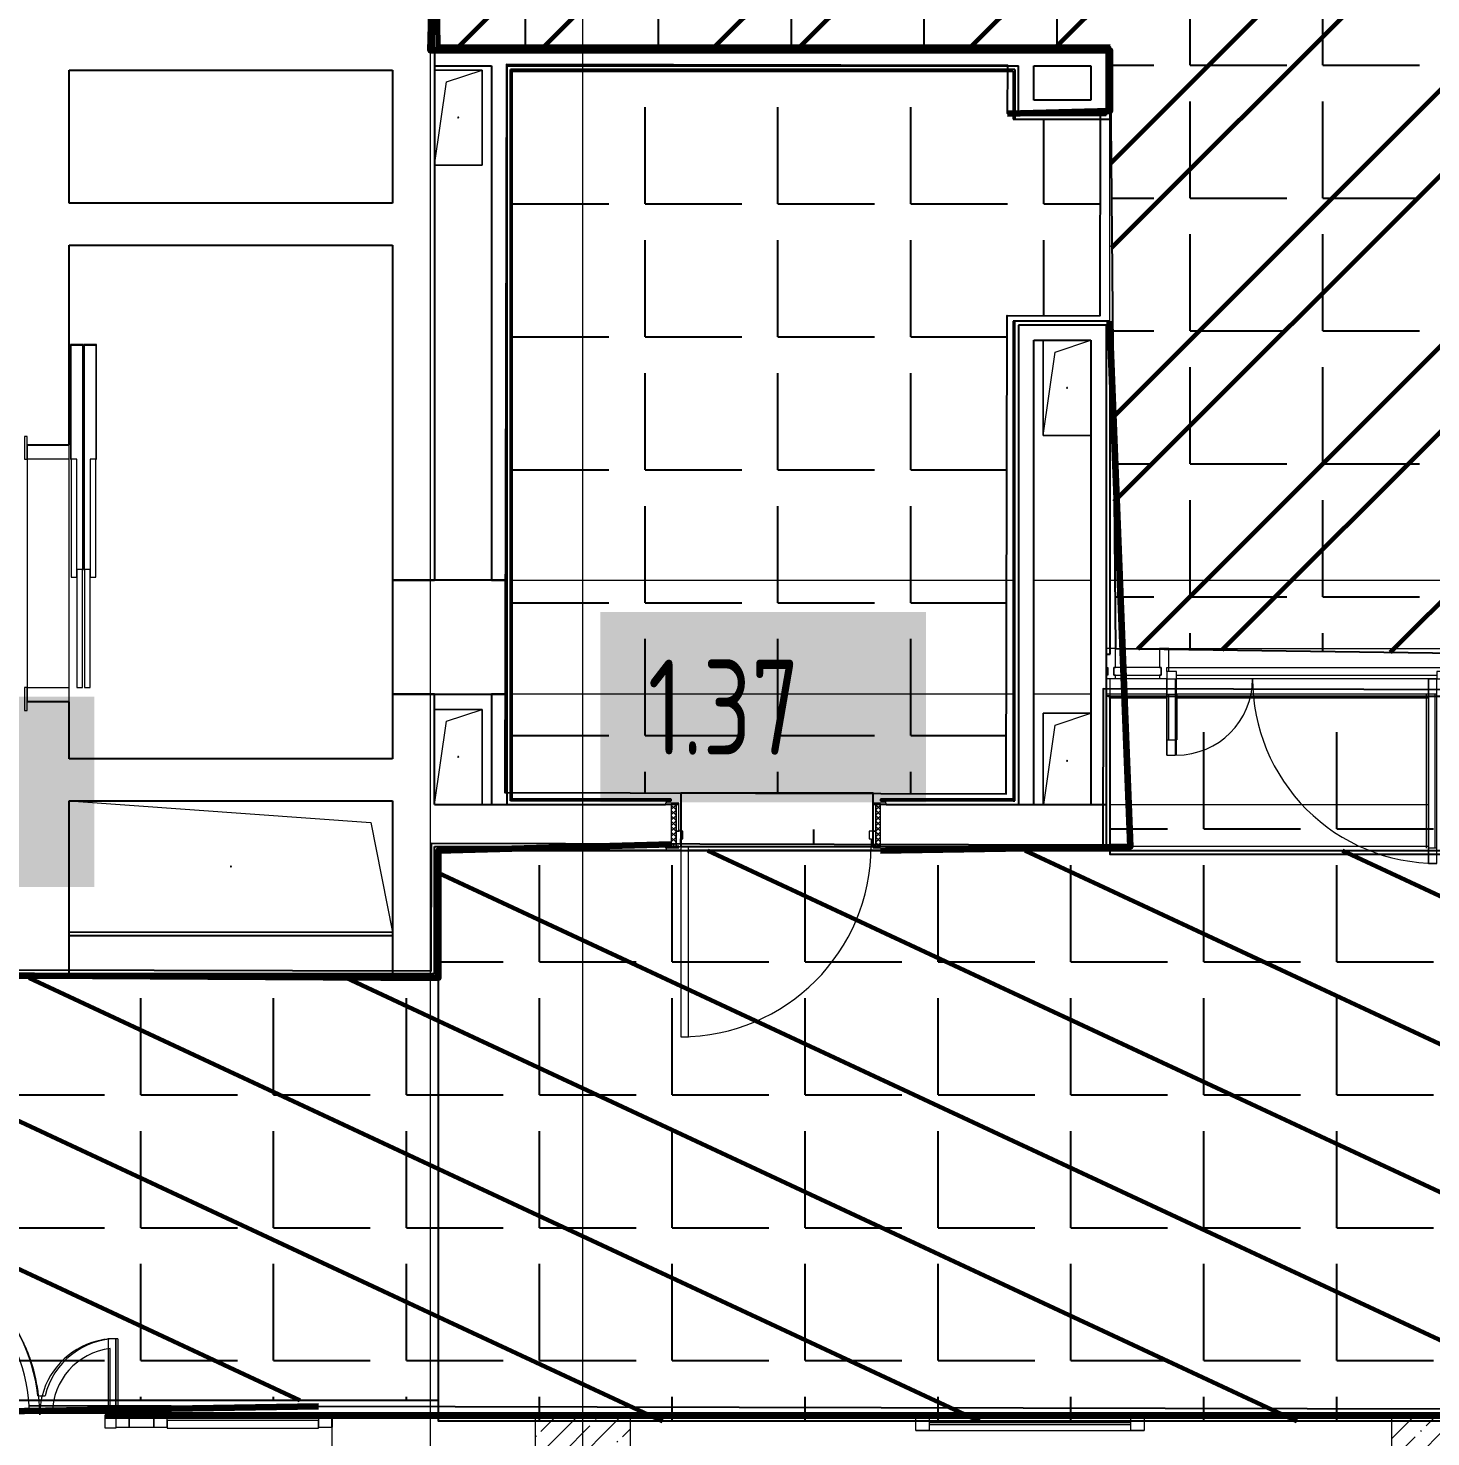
# Model space of a CAD drawing. Header units: millimetres. Extents: x -164500 to 426394, y -23753 to 102118.
# Drawn here: x 40309 to 47682, y 7661 to 15064 of the extents above; entities that cross this region are included whole.
import ezdxf

# ---------------------------------------------------------------- set-up
doc = ezdxf.new("R2010")
doc.units = ezdxf.units.MM
for name, color, linetype, lineweight in [('0) шлифовка', 5, 'Continuous', 60), ('196 1-3 этаж гидро изол', 6, 'Continuous', 60), ('284 стык. профилей', 1, 'Continuous', 120), ('384 ПК-3', 30, 'Continuous', 120), ('A-DETL-GENF', 7, 'Continuous', 9), ('A-DOOR-2', 7, 'Continuous', 5), ('A-DOOR-FRAM-2', 7, 'Continuous', 5), ('A-FLOR', 7, 'Continuous', 9), ('A-GENM', 7, 'Continuous', 9), ('A-GLAZ', 7, 'Continuous', 9), ('A-GLAZ-1', 7, 'Continuous', 5), ('A-GLAZ-CURT-2', 7, 'Continuous', 20), ('A-GLAZ-CWMG', 7, 'Continuous', 9), ('A-GLAZ-CWMG-1', 7, 'Continuous', 20), ('S-COLS-1', 7, 'Continuous', 5), ('Оси', 7, 'Continuous', 9)]:
    doc.layers.add(name, color=color, linetype=linetype, lineweight=lineweight)
doc.layers.add('1.1) плитка  КР1', color=40, linetype='Continuous')
for name, color, linetype, lineweight, true_color in [('A-DOOR-1', 7, 'Continuous', 5, 0xc0c0c0), ('A-DOOR-4', 7, 'Continuous', 5, 0xd7dbdf), ('A-DOOR-FRAM-1', 7, 'Continuous', 5, 0xc0c0c0)]:
    doc.layers.add(name, color=color, linetype=linetype, lineweight=lineweight, true_color=true_color)
doc.styles.add('СПДС', font='ГОСТ тип А.ttf', dxfattribs={"width": 0.9})
pattern_1 = [(0, (38804.7, 11553.94), (0, 698.5), [508, -190.5]), (90, (38804.7, 11553.94), (-698.5, 4e-14), [508, -190.5])]
pattern_2 = [(155, (38804.7, 11553.94), (-297.882, -638.811), [])]

# ---------------------------------------------------------------- blocks, each defined once
blk = doc.blocks.new('BSC_Колонна _Прямоугольная - 500х500-V1-Объем проектирования 1 этажа')
at = {"layer": 'S-COLS-1'}
h = blk.add_hatch(dxfattribs=at)
h.set_pattern_fill('FP_5', color=256, style=0, pattern_type=2)
h.set_pattern_definition([(45, (-43160, -7650), (-114.04925, 114.04925), []), (45, (-43045.95, -7650), (-114.04925, 114.04925), [201.613, -40.323, 6.706, -33.617])])
h.paths.add_polyline_path([(-158.5, -250), (250, -250), (250, 250), (-250, 250), (-250, -250)])
for p, q in [((250, 250), (-250, 250)), ((-250, 250), (-250, -250)), ((250, -250), (250, 250)), ((-250, -250), (250, -250))]:
    blk.add_line(p, q, dxfattribs=at)
blk = doc.blocks.new('BSC_Колонна _Прямоугольная - 500х500-V2-Объем проектирования 1 этажа')
at = {"layer": 'S-COLS-1'}
h = blk.add_hatch(dxfattribs=at)
h.set_pattern_fill('FP_6', color=256, style=0, pattern_type=2)
h.set_pattern_definition([(45, (-47660, -7650), (-114.04925, 114.04925), []), (45, (-47545.95, -7650), (-114.04925, 114.04925), [201.613, -40.323, 6.706, -33.617])])
h.paths.add_polyline_path([(-250, -250), (250, -250), (250, 250), (-250, 250), (-250, -237.4)])
for p, q in [((250, 250), (-250, 250)), ((-250, 250), (-250, -250)), ((250, -250), (250, 250)), ((-250, -250), (250, -250))]:
    blk.add_line(p, q, dxfattribs=at)
blk = doc.blocks.new('110_Дверь_СКБ_1Ст_Внутренняя1 - Д-11 1100x2100h_кладовые _все__ коридор _между помещениями блока столовой__ моечные _все_-32089417-Объем проектирования 1 этажа')
at = {"layer": 'A-DOOR-2'}
h = blk.add_hatch(dxfattribs=at)
h.set_pattern_fill('FP_85', color=256, style=0, pattern_type=2)
h.set_pattern_definition([(135, (1751.41, 174.685), (-14.14214, -14.14214), []), (225, (1751.41, 174.685), (14.14214, -14.14214), [])])
h.paths.add_polyline_path([(537.5, 110), (537.5, -110), (562.5, -110), (562.5, 110)])
at = {"layer": 'A-DOOR-FRAM-2'}
h = blk.add_hatch(dxfattribs=at)
h.set_pattern_fill('FP_86', color=256, style=0, pattern_type=2)
h.set_pattern_definition([(45, (-371.384, 174.685), (-14.1421, 14.1421), []), (135, (-371.384, 174.685), (-14.1421, -14.1421), [])])
h.paths.add_polyline_path([(-537.5, 110), (-537.5, -110), (-512.5, -110), (-512.5, 110)])
at = {"layer": 'A-DOOR-1'}
for p, q in [((512.5, 1110), (472.5, 1110)), ((472.5, 1110), (472.5, 110)), ((512.5, 110), (512.5, 1110)), ((472.5, 110), (512.5, 110))]:
    blk.add_line(p, q, dxfattribs=at)
blk.add_arc((512.5, 110), 1000, 90, 180, dxfattribs=at)
at = {"layer": 'A-DOOR-FRAM-1'}
for p, q in [((-497.5, 118), (-567.5, 118)), ((-567.5, 118), (-567.5, 110)), ((-567.5, 110), (-497.5, 110)), ((-512.5, 110), (-537.5, 110)), ((-537.5, 110), (-537.5, -110)), ((-487.5, 110), (-512.5, 110)), ((-512.5, 110), (-512.5, 30)), ((-512.5, -110), (-512.5, 110)), ((-497.5, 110), (-512.5, 110)), ((-512.5, 110), (-512.5, 109)), ((-512.5, 109), (-497.5, 109)), ((-497.5, 110), (-497.5, 118)), ((-497.5, 109), (-497.5, 110)), ((-487.5, 70), (-487.5, 110)), ((512.5, 110), (512.5, 70)), ((537.5, 110), (512.5, 110)), ((592.5, 118), (522.5, 118)), ((522.5, 118), (522.5, 110)), ((537.5, 110), (522.5, 110)), ((522.5, 110), (522.5, 109)), ((522.5, 110), (592.5, 110)), ((522.5, 109), (537.5, 109)), ((537.5, 30), (537.5, 110)), ((562.5, 110), (537.5, 110)), ((537.5, 110), (537.5, -110)), ((537.5, 109), (537.5, 110)), ((562.5, -110), (562.5, 110)), ((592.5, 110), (592.5, 118)), ((-512.5, 30), (-477.5, 30)), ((-497.5, 30), (-512.5, 30)), ((-512.5, 30), (-512.5, -110)), ((-497.5, -110), (-497.5, 30)), ((-477.5, 70), (-487.5, 70)), ((-477.5, 30), (-477.5, 70)), ((512.5, 70), (502.5, 70)), ((502.5, 70), (502.5, 30)), ((502.5, 30), (537.5, 30)), ((537.5, 30), (522.5, 30)), ((522.5, 30), (522.5, -110)), ((537.5, -110), (537.5, 30)), ((-497.5, -110), (-567.5, -110)), ((-567.5, -110), (-567.5, -118)), ((-567.5, -118), (-497.5, -118)), ((-537.5, -110), (-512.5, -110)), ((-512.5, -110), (-497.5, -110)), ((-497.5, -118), (-497.5, -110)), ((522.5, -110), (537.5, -110)), ((592.5, -110), (522.5, -110)), ((522.5, -110), (522.5, -118)), ((522.5, -118), (592.5, -118)), ((537.5, -110), (562.5, -110)), ((592.5, -118), (592.5, -110))]:
    blk.add_line(p, q, dxfattribs=at)
blk = doc.blocks.new('GM_Отверстие прямоугольное _в плите_ - Отверстие-21609826-Объем проектирования 1 этажа')
at = {"layer": 'A-GENM'}
for p, q in [((-125, -250), (-125, 250)), ((-125, 250), (-125, -250)), ((-62.5, 187.5), (125, 250)), ((-125, -250), (-62.5, 187.5)), ((125, -250), (-125, -250)), ((-125, -250), (125, -250))]:
    blk.add_line(p, q, dxfattribs=at)
for start, end in [(360, 180), (180, 360)]:
    blk.add_arc((0, 0), 2.5, start, end, dxfattribs=at)
blk = doc.blocks.new('GM_Отверстие прямоугольное _в плите_ - Отверстие-V170-Объем проектирования 1 этажа')
at = {"layer": 'A-GENM'}
for p, q in [((-125, -230), (-125, 250)), ((-125, 250), (125, 250)), ((125, 250), (-125, 250)), ((-125, 250), (-125, -230)), ((-62.5, 187.5), (125, 250)), ((-122.1, -230), (-62.5, 187.5))]:
    blk.add_line(p, q, dxfattribs=at)
for start, end in [(360, 180), (180, 360)]:
    blk.add_arc((0, 0), 2.5, start, end, dxfattribs=at)
blk = doc.blocks.new('GM_Отверстие прямоугольное _в плите_ - Отверстие-V171-Объем проектирования 1 этажа')
at = {"layer": 'A-GENM'}
for p, q in [((-125, 250), (125, 250)), ((125, 250), (-125, 250)), ((-62.5, 187.5), (125, 250)), ((125, 250), (125, -250)), ((125, -250), (125, 250)), ((-125, -250), (-62.5, 187.5))]:
    blk.add_line(p, q, dxfattribs=at)
for start, end in [(360, 180), (180, 360)]:
    blk.add_arc((0, 0), 2.5, start, end, dxfattribs=at)
blk = doc.blocks.new('GM_Отверстие прямоугольное _в плите_ - Отверстие-V172-Объем проектирования 1 этажа')
at = {"layer": 'A-GENM'}
for p, q in [((-125, 250), (125, 250)), ((125, 250), (-125, 250)), ((-62.5, 187.5), (125, 250)), ((125, 250), (125, -250)), ((125, -250), (125, 250)), ((-125, -250), (-62.5, 187.5)), ((125, -250), (-125, -250)), ((-125, -250), (125, -250))]:
    blk.add_line(p, q, dxfattribs=at)
for start, end in [(360, 180), (180, 360)]:
    blk.add_arc((0, 0), 2.5, start, end, dxfattribs=at)
blk = doc.blocks.new('GM_Отверстие прямоугольное _в плите_ - Отверстие-24275187-Объем проектирования 1 этажа')
at = {"layer": 'A-GENM'}
for p, q in [((-230, 735), (345, 850)), ((345, 850), (345, -850)), ((345, -850), (345, 850)), ((-345, -850), (-230, 735))]:
    blk.add_line(p, q, dxfattribs=at)
for start, end in [(360, 180), (180, 360)]:
    blk.add_arc((0, 0), 2.5, start, end, dxfattribs=at)
blk = doc.blocks.new('DOR_Дверь лифта - 1350х2050h-V197-Объем проектирования 1 этажа')
at = {"layer": 'A-DOOR-1'}
for p, q in [((-600, 125), (-720, 125)), ((-720, 125), (-720, 110)), ((-720, 110), (-600, 110)), ((-675, 110), (-675, -110)), ((-600, 110), (-675, 110)), ((-600, 110), (-600, 125)), ((600, 110), (-600, 110)), ((-600, 110), (-600, -110)), ((720, 125), (600, 125)), ((600, 125), (600, 110)), ((600, -110), (600, 110)), ((675, 110), (600, 110)), ((600, 110), (720, 110)), ((675, -110), (675, 110)), ((720, 110), (720, 125)), ((-675, -110), (-600, -110)), ((-600, -110), (600, -110)), ((-20, -120), (-20, -150)), ((600, -120), (-20, -120)), ((600, -110), (675, -110)), ((600, -150), (600, -120)), ((-600, -150), (-600, -180)), ((20, -150), (-600, -150)), ((-600, -180), (20, -180)), ((-600, -190), (-600, -220)), ((20, -190), (-600, -190)), ((-600, -220), (20, -220)), ((-20, -150), (600, -150)), ((-20, -220), (-20, -250)), ((600, -220), (-20, -220)), ((20, -180), (20, -150)), ((20, -220), (20, -190)), ((600, -250), (600, -220)), ((-20, -250), (600, -250))]:
    blk.add_line(p, q, dxfattribs=at)
at = {"layer": 'A-DOOR-FRAM-1'}
for p, q in [((600, -117), (600, -120)), ((1203, -117), (600, -117)), ((600, -120), (1200, -120)), ((1200, -120), (1200, -180)), ((1203, -183), (1203, -117)), ((1200, -180), (20, -180)), ((20, -180), (20, -183)), ((20, -183), (1203, -183)), ((1203, -187), (20, -187)), ((20, -187), (20, -190)), ((20, -190), (1200, -190)), ((1200, -190), (1200, -250)), ((1203, -253), (1203, -187)), ((600, -250), (600, -253)), ((1200, -250), (600, -250)), ((600, -253), (1203, -253))]:
    blk.add_line(p, q, dxfattribs=at)
blk = doc.blocks.new('Прямоугольный импост - 50 x 70 мм-31700031-Объем проектирования 1 этажа')
at = {"layer": 'A-GLAZ-CWMG-1'}
for p, q in [((-70, 35), (0, 35)), ((-70, -35), (-70, 35)), ((0, 35), (0, -35)), ((0, -35), (-70, -35))]:
    blk.add_line(p, q, dxfattribs=at)
blk = doc.blocks.new('Дверь_Витражная_остекление_ - ДВН_ДАО_Главный вход_1200 в свету-V264-Объем проектирования 1 этажа')
at = {"layer": 'A-DETL-GENF'}
for p, q in [((-607.5, 925), (-647.5, 925)), ((-647.5, 925), (-647.5, 35)), ((-607.5, 915.3), (-607.5, 925)), ((-607.5, 37), (-607.5, 915.3)), ((647.5, 430), (607.5, 430)), ((607.5, 430), (607.5, 425.8)), ((607.5, 425.8), (607.5, 375.6)), ((607.5, 375.6), (607.5, 30)), ((647.5, 37), (647.5, 429.2)), ((-647.5, 30), (-607.5, 30)), ((-592.5, 30), (-647.5, 30)), ((-607.5, 30), (-607.5, 37)), ((-592.5, -40), (-592.5, 30)), ((592.5, -40), (592.5, 30)), ((592.5, 30), (647.5, 30)), ((607.5, 30), (647.5, 30)), ((-647.5, -35), (-647.5, -40)), ((-647.5, -40), (-592.5, -40)), ((647.5, -40), (592.5, -40)), ((647.5, -35), (647.5, -40))]:
    blk.add_line(p, q, dxfattribs=at)
at = {"layer": 'A-DOOR-1'}
blk.add_line((-647.5, 925), (-647.5, 35), dxfattribs=at)
for centre, radius, start, end in [((-647.5, 30), 895, 51.99688, 90), ((-647.5, 30), 895, 40.53478, 49.60633), ((-647.5, 30), 895, 28.70051, 37.14685), ((-647.5, 30), 895, 19.40329, 25.28264), ((647.5, 30), 400, 100.12921, 165.53568), ((647.5, 30), 400, 90, 92.50952), ((-647.5, 30), 895, 6.42532, 18.13457), ((647.5, 30), 400, 178.98578, 180), ((-647.5, 30), 895, 360, 0.45102)]:
    blk.add_arc(centre, radius, start, end, dxfattribs=at)
at = {"layer": 'A-DOOR-4'}
blk.add_line((647.5, 429.2), (647.5, 37), dxfattribs=at)
for centre, radius, start, end in [((-647.5, 30), 895, 51.07969, 51.99688), ((-647.5, 30), 895, 49.60633, 50.95725), ((-647.5, 30), 895, 38.34701, 40.53478), ((-647.5, 30), 895, 37.14685, 38.18944), ((-647.5, 30), 895, 25.57619, 28.70051), ((-647.5, 30), 895, 25.28264, 25.52502), ((647.5, 30), 400, 98.16206, 100.12921), ((647.5, 30), 400, 92.50952, 97.85815), ((-647.5, 30), 895, 19.18715, 19.40329), ((-647.5, 30), 895, 18.13457, 19.14762), ((-647.5, 30), 895, 0.45102, 6.42532), ((647.5, 30), 400, 165.53568, 178.98578)]:
    blk.add_arc(centre, radius, start, end, dxfattribs=at)
blk = doc.blocks.new('Системная панель - Стемалит - 40мм-31720939-Объем проектирования 1 этажа')
at = {"layer": 'A-GLAZ-CURT-2'}
for p, q in [((65, 35), (-65, 35)), ((-65, 35), (-65, -35)), ((65, -35), (65, 35)), ((-65, -35), (65, -35))]:
    blk.add_line(p, q, dxfattribs=at)
blk = doc.blocks.new('Прямоугольный импост - 50 x 70 мм-31687886-Объем проектирования 1 этажа')
at = {"layer": 'A-GLAZ-CWMG-1'}
for p, q in [((-35, 35), (35, 35)), ((-35, -35), (-35, 35)), ((35, 35), (35, -35)), ((35, -35), (-35, -35))]:
    blk.add_line(p, q, dxfattribs=at)
blk = doc.blocks.new('Системная панель - Стекло - 40мм-V266-Объем проектирования 1 этажа')
at = {"layer": 'A-GLAZ-CURT-2'}
for p, q in [((397.5, 0), (-397.5, 0)), ((-397.5, 0), (-397.5, -40)), ((397.5, -40), (397.5, 0)), ((-397.5, -40), (397.5, -40))]:
    blk.add_line(p, q, dxfattribs=at)
blk = doc.blocks.new('Прямоугольный импост - 50 x 70 мм-31702100-Объем проектирования 1 этажа')
at = {"layer": 'A-GLAZ-CWMG-1'}
for p, q in [((-35, 35), (35, 35)), ((-35, -35), (-35, 35)), ((35, 35), (35, -35)), ((35, -35), (-35, -35))]:
    blk.add_line(p, q, dxfattribs=at)
blk = doc.blocks.new('Прямоугольный импост - 50 x 70 мм-31720914-Объем проектирования 1 этажа')
at = {"layer": 'A-GLAZ-CWMG'}
blk.add_line((24940, 7918), (24145, 7918), dxfattribs=at)
blk = doc.blocks.new('120_Окно_СКБ_1Ст - 120_Окно_СКБ_1Ст 400х1200 EI30-24228621-Объем проектирования 1 этажа')
at = {"layer": 'A-GLAZ'}
for p, q in [((-600, 40), (-600, 110)), ((-600, 110), (-530, 110)), ((-530, 110), (-530, 40)), ((530, 40), (530, 110)), ((530, 110), (600, 110)), ((600, 110), (600, 40)), ((-530, 40), (-600, 40)), ((600, 40), (530, 40))]:
    blk.add_line(p, q, dxfattribs=at)
at = {"layer": 'A-GLAZ-1'}
for p, q in [((600, 110), (-600, 110)), ((530, 80), (-530, 80)), ((-600, 40), (600, 40)), ((530, 70), (-530, 70))]:
    blk.add_line(p, q, dxfattribs=at)
blk = doc.blocks.new('Прямоугольный импост - Импост структурный с накладкой - 160мм Темный-V275-Объем проектирования 1 этажа')
at = {"layer": 'A-GLAZ-CWMG-1'}
for p, q in [((-50, 40), (-50, 140)), ((-50, 140), (0, 140)), ((0, 140), (0, 40)), ((-40, 40), (-50, 40)), ((-50, -17), (-50, 0)), ((-50, 0), (-40, 0)), ((-40, 0), (-40, 40)), ((-10, 40), (-10, 0)), ((0, 40), (-10, 40)), ((-10, 0), (0, 0)), ((0, 0), (0, -17)), ((0, -17), (-50, -17))]:
    blk.add_line(p, q, dxfattribs=at)
blk = doc.blocks.new('Системная панель - Стекло - 40мм-32785804-Объем проектирования 1 этажа')
at = {"layer": 'A-GLAZ-CURT-2'}
for p, q in [((125, 0), (-125, 0)), ((-125, 0), (-125, -40)), ((125, -40), (125, 0)), ((-125, -40), (125, -40))]:
    blk.add_line(p, q, dxfattribs=at)
blk = doc.blocks.new('Дверь_Витражная_остекление_ - В-9-32786634-Объем проектирования 1 этажа')
at = {"layer": 'A-DETL-GENF'}
for p, q in [((-684.5, 989), (-639.5, 989)), ((-684.5, 989), (-684.5, 20)), ((-639.5, 989), (-684.5, 989)), ((-684.5, 989), (-684.5, 20)), ((-639.5, 989), (-639.5, 20)), ((-639.5, 20), (-639.5, 989)), ((-684.5, 909), (-639.5, 909)), ((-674.5, 909), (-674.5, 100)), ((-630.5, 909), (-630.5, 100)), ((734.5, 420), (689.5, 420)), ((689.5, 420), (689.5, 20)), ((734.5, 420), (689.5, 420)), ((689.5, 420), (689.5, 20)), ((734.5, 420), (734.5, 20)), ((734.5, 20), (734.5, 420)), ((680.5, 340), (680.5, 100)), ((734.5, 340), (689.5, 340)), ((724.5, 340), (724.5, 100)), ((-684.5, 100), (-639.5, 100)), ((734.5, 100), (689.5, 100)), ((-639.5, 20), (-684.5, 20)), ((-684.5, 20), (-639.5, 20))]:
    blk.add_line(p, q, dxfattribs=at)
at = {"layer": 'A-DOOR-1'}
for p, q in [((-684.5, 989), (-684.5, 20)), ((684.5, 420), (684.5, 20)), ((-684.5, 20), (-734.5, 20)), ((-734.5, 20), (-734.5, -20)), ((-684.5, -20), (-684.5, 20)), ((734.5, 20), (684.5, 20)), ((684.5, 20), (684.5, -20)), ((734.5, -20), (734.5, 20)), ((-734.5, -20), (-684.5, -20)), ((684.5, -20), (734.5, -20))]:
    blk.add_line(p, q, dxfattribs=at)
for centre, radius, start, end in [((-684.5, 20), 969, 360, 90), ((684.5, 20), 400, 90, 180)]:
    blk.add_arc(centre, radius, start, end, dxfattribs=at)
blk = doc.blocks.new('Прямоугольный импост - Импост структурный с накладкой - 160мм Темный-32786259-Объем проектирования 1 этажа')
at = {"layer": 'A-GLAZ-CWMG'}
for p, q in [((46240, 11940), (47689, 11940)), ((46240, 11820), (46240, 11840)), ((46240, 11840), (47689, 11840)), ((46280, 11800), (47649, 11800)), ((46280, 11783), (47649, 11783)), ((47689, 11840), (47689, 11820))]:
    blk.add_line(p, q, dxfattribs=at)
blk = doc.blocks.new('Прямоугольный импост - Импост структурный с накладкой - 160мм Темный-32785802-Объем проектирования 1 этажа')
at = {"layer": 'A-GLAZ-CWMG'}
for p, q in [((45960, 11940), (46190, 11940)), ((45960, 11783), (46190, 11783))]:
    blk.add_line(p, q, dxfattribs=at)
blk = doc.blocks.new('Прямоугольный импост - Импост структурный с накладкой - 160мм Темный-V273-Объем проектирования 1 этажа')
at = {"layer": 'A-GLAZ-CWMG-1'}
for p, q in [((-25, 40), (-25, 140)), ((-25, 140), (25, 140)), ((25, 140), (25, 40)), ((-15, 40), (-25, 40)), ((-15, 20), (-15, 40)), ((15, 40), (15, 0)), ((25, 40), (15, 40)), ((15, 0), (25, 0)), ((25, 0), (25, -17)), ((25, -17), (-15, -17))]:
    blk.add_line(p, q, dxfattribs=at)

msp = doc.modelspace()

# ---------------------------------------------------------------- hatches: boundary and pattern name
at = {"layer": '0) шлифовка', "true_color": 0x2776bb}
h = msp.add_hatch(dxfattribs=at)
h.set_pattern_fill('ANSI31', color=152, scale=222, angle=110)
h.set_pattern_definition(pattern_2)
h.paths.add_polyline_path([(75478.362, 7743.315), (42465.702, 7743.315), (42465.702, 10742.938), (75478.362, 10742.938)])
h = msp.add_hatch(dxfattribs=at)
h.set_pattern_fill('ANSI31', color=152, scale=222, angle=110)
h.set_pattern_definition(pattern_2)
h.paths.add_polyline_path([(42465.702, 10072.938), (38804.702, 10072.938), (38804.702, 7853.938), (42465.702, 7853.938)])
at = {"layer": '1.1) плитка  КР1'}
h = msp.add_hatch(dxfattribs=at)
h.set_pattern_fill('ANGLE', color=256, scale=100)
h.set_pattern_definition([(0, (42224.7, 26743.94), (0, 698.5), [508, -190.5]), (90, (42224.7, 26743.94), (-698.5, 4e-14), [508, -190.5])])
h.paths.add_polyline_path([(54824.702, 12184.438), (54834.702, 11783.938), (56619.963, 11784.938), (56619.963, 15695.731), (57414.702, 15695.731), (57386.702, 18691.938), (57966.702, 18821.523), (57966.702, 20355.938), (51436.702, 20355.938), (51436.702, 26313.938), (50903.702, 26313.938), (50903.702, 26722.938), (48844.702, 26743.938), (48845.702, 26343.438), (47749.702, 26343.438), (47724.702, 26363.938), (47703.702, 26742.938), (42845.702, 26742.938), (42845.702, 26363.938), (42465.702, 26343.938), (42465.702, 26063.938), (42224.702, 26038.938), (42224.702, 24363.938), (42444.702, 24363.938), (42527.875, 23183.938), (42845.702, 23184.938), (42845.702, 21962.938), (42465.702, 21962.938), (42465.702, 20164.938), (42824.702, 20164.938), (42845.702, 19563.938), (42465.702, 19562.938), (42465.702, 17764.938), (42845.702, 17764.938), (42845.702, 16542.938), (42465.702, 16542.938), (42465.702, 14971.895), (45995.724, 14966.395), (46024.702, 11803.938), (48203.702, 11773.938), (48203.702, 12184.938), (48845.702, 12184.938), (48895.702, 11803.938), (51723.702, 11803.938), (51723.702, 12163.938), (52422.44, 12184.938), (52378.571, 11763.938), (54214.702, 11783.938), (54214.702, 12225.418), (54832.702, 12225.418)])
edge = h.paths.add_edge_path(flags=16)
edge.add_arc((48509.596, 16886.524), 491.712, 0, 360)
edge = h.paths.add_edge_path(flags=16)
edge.add_arc((54504.756, 16876.517), 491.712, 0, 360)
edge = h.paths.add_edge_path(flags=16)
edge.add_arc((48534.113, 22870.242), 491.712, 0, 360)
h = msp.add_hatch(dxfattribs=at)
h.set_pattern_fill('ANGLE', color=256, scale=100)
h.set_pattern_definition([(0, (42852.7, 14838.4), (0, 698.5), [508, -190.5]), (90, (42852.7, 14838.4), (-698.5, 4e-14), [508, -190.5])])
h.paths.add_polyline_path([(45457.934, 14838.395), (42852.702, 14838.395), (42852.702, 11046.91), (45449.02, 11040.815), (45454.919, 13553.808), (45942.917, 13552.663), (45945.344, 14586.567), (45486.702, 14586.567), (45486.702, 14587.567), (45486.702, 14615.366), (45457.411, 14615.434)])
h = msp.add_hatch(dxfattribs=at)
h.set_pattern_fill('ANGLE', color=256, scale=100)
h.set_pattern_definition(pattern_1)
h.paths.add_polyline_path([(51715.287, 10721.225), (45995.702, 10721.225), (45995.702, 11553.938), (51715.287, 11553.938)])
h = msp.add_hatch(dxfattribs=at)
h.set_pattern_fill('ANGLE', color=256, scale=100)
h.set_pattern_definition([(0, (43739.7, 11043.64), (0, 698.5), [508, -190.5]), (90, (43739.7, 11043.64), (-698.5, 4e-14), [508, -190.5])])
h.paths.add_polyline_path([(44749.702, 10983.938), (44749.702, 10991.938), (44749.82, 11042.457), (44244.823, 11043.642), (43739.823, 11043.642), (43739.736, 10843.938), (43749.702, 10843.938), (43749.702, 10803.938), (43739.719, 10803.938), (43739.707, 10775.827), (44739.702, 10773.48), (44739.702, 10803.938), (44729.702, 10803.938), (44729.702, 10843.938), (44749.702, 10843.938)])
h = msp.add_hatch(dxfattribs=at)
h.set_pattern_fill('ANGLE', color=256, scale=100)
h.set_pattern_definition(pattern_1)
h.paths.add_polyline_path([(75478.362, 7743.315), (42465.702, 7743.315), (42465.702, 10742.938), (75478.362, 10742.938)])
h = msp.add_hatch(dxfattribs=at)
h.set_pattern_fill('ANGLE', color=256, scale=100)
h.set_pattern_definition(pattern_1)
h.paths.add_polyline_path([(42465.702, 10072.938), (38804.702, 10072.938), (38804.702, 7853.938), (42465.702, 7853.938)])
at = {"layer": '196 1-3 этаж гидро изол'}
h = msp.add_hatch(dxfattribs=at)
h.set_pattern_fill('ANSI32', color=256, scale=100)
h.set_pattern_definition([(45, (42224.7, 26743.9), (-673.52, 673.52), []), (45, (42673.7, 26743.9), (-673.52, 673.52), [])])
h.paths.add_polyline_path([(54824.702, 12184.438), (54834.702, 11783.938), (56619.963, 11784.938), (56619.963, 15695.731), (57414.702, 15695.731), (57386.702, 18691.938), (57966.702, 18821.523), (57966.702, 20355.938), (51436.702, 20355.938), (51436.702, 26313.938), (50903.702, 26313.938), (50903.702, 26722.938), (48844.702, 26743.938), (48845.702, 26343.438), (47749.702, 26343.438), (47724.702, 26363.938), (47703.702, 26742.938), (42845.702, 26742.938), (42845.702, 26363.938), (42465.702, 26343.938), (42465.702, 26063.938), (42224.702, 26038.938), (42224.702, 24363.938), (42444.702, 24363.938), (42527.875, 23183.938), (42845.702, 23184.938), (42845.702, 21962.938), (42465.702, 21962.938), (42465.702, 20164.938), (42824.702, 20164.938), (42845.702, 19563.938), (42465.702, 19562.938), (42465.702, 17764.938), (42845.702, 17764.938), (42845.702, 16542.938), (42465.702, 16542.938), (42465.702, 14971.895), (45995.724, 14966.395), (46024.702, 11803.938), (48203.702, 11773.938), (48203.702, 12184.938), (48845.702, 12184.938), (48895.702, 11803.938), (51723.702, 11803.938), (51723.702, 12163.938), (52422.44, 12184.938), (52378.571, 11763.938), (54214.702, 11783.938), (54214.702, 12225.418), (54832.702, 12225.418)])
edge = h.paths.add_edge_path(flags=16)
edge.add_arc((48509.596, 16886.524), 491.712, 0, 360)
edge = h.paths.add_edge_path(flags=16)
edge.add_arc((54504.756, 16876.517), 491.712, 0, 360)
edge = h.paths.add_edge_path(flags=16)
edge.add_arc((48534.113, 22870.242), 491.712, 0, 360)

# ---------------------------------------------------------------- linework, layer by layer
for p, q in [((42444.702, 16563.938), (42444.702, 12163.938)), ((42465.702, 14971.895), (42465.702, 16542.938)), ((42464.702, 15226.394), (42464.702, 14966.395)), ((42464.702, 14971.895), (42465.702, 14971.895)), ((45994.702, 14967.395), (42464.702, 14967.395)), ((42465.702, 14967.395), (42465.702, 14966.395)), ((43273.81, 14966.395), (43273.81, 14967.395)), ((43909.619, 14967.395), (43909.619, 14966.395)), ((43931.775, 14966.395), (43931.775, 14967.395)), ((43931.775, 14967.395), (43931.775, 14966.395)), ((44517.65, 14966.395), (44517.65, 14967.395)), ((44521.564, 14967.395), (44521.564, 14966.395)), ((44521.564, 14966.395), (44521.564, 14967.395)), ((44668.127, 14967.395), (44668.127, 14966.395)), ((44704.356, 14966.395), (44704.356, 14967.395)), ((44704.384, 14966.395), (44704.384, 14967.395)), ((44717.932, 14966.395), (44717.932, 14967.395)), ((44757.886, 14966.395), (44757.886, 14967.395)), ((44759.619, 14967.395), (44759.619, 14966.395)), ((44836.94, 14967.395), (44836.94, 14966.395)), ((44837.165, 14966.395), (44837.165, 14967.395)), ((45404.251, 14966.395), (45404.251, 14967.395)), ((45405.642, 14966.395), (45405.642, 14967.395)), ((45405.757, 14966.395), (45405.757, 14967.395)), ((45407.376, 14966.395), (45407.376, 14967.395)), ((45667.625, 14966.395), (45667.625, 14967.395)), ((45667.742, 14967.395), (45667.742, 14966.395)), ((45993.468, 14966.395), (45993.468, 14967.395)), ((45994.702, 14967.395), (45995.724, 14967.395)), ((45995.702, 14966.895), (45994.702, 14966.895)), ((45994.702, 14966.895), (45994.702, 14966.395)), ((45995.702, 14586.567), (45995.702, 14967.395)), ((45995.724, 14966.395), (45995.724, 14967.395)), ((42444.702, 14946.395), (42444.702, 14866.395)), ((42444.702, 14946.395), (45974.702, 14946.395)), ((45974.702, 14946.395), (45974.702, 14606.395)), ((40524.702, 14843.938), (42224.702, 14843.938)), ((40524.702, 14143.938), (40524.702, 14843.938)), ((42224.702, 14843.938), (42224.702, 14143.938)), ((42444.702, 14866.395), (42744.702, 14866.395)), ((42744.702, 14866.395), (42744.702, 12163.938)), ((42824.702, 14866.395), (45514.702, 14866.395)), ((42824.702, 14866.395), (42824.702, 10983.938)), ((42844.702, 11003.938), (42844.702, 14846.395)), ((42852.702, 14846.395), (42844.702, 14846.395)), ((42844.702, 14838.395), (45486.702, 14838.395)), ((45494.702, 14846.395), (42852.702, 14846.395)), ((42852.702, 11003.938), (42852.702, 14846.395)), ((45486.702, 14838.395), (45486.702, 14586.567)), ((45494.702, 14846.395), (45494.702, 14587.567)), ((45514.702, 14606.395), (45514.702, 14866.395)), ((45594.702, 14866.395), (45894.702, 14866.395)), ((45594.702, 14686.395), (45594.702, 14866.395)), ((45894.702, 14866.395), (45894.702, 14686.395)), ((45894.702, 14686.395), (45594.702, 14686.395)), ((45994.702, 14697.491), (45995.702, 14697.491)), ((45486.702, 14587.567), (45494.702, 14587.567)), ((45486.702, 14586.567), (45995.702, 14586.567)), ((45974.702, 14607.567), (45514.702, 14607.567)), ((45514.702, 14606.395), (45974.702, 14606.395)), ((45994.702, 14653.526), (45995.702, 14653.526)), ((45994.702, 14629.926), (45995.702, 14629.926)), ((45995.702, 14587.567), (45994.702, 14587.567)), ((42224.702, 14143.938), (40524.702, 14143.938)), ((40524.702, 12873.938), (40524.702, 13923.938)), ((40524.702, 13923.938), (42224.702, 13923.938)), ((42224.702, 13923.938), (42224.702, 12163.938)), ((45994.702, 13524.938), (45485.702, 13524.938)), ((45485.702, 13524.938), (45485.702, 13523.938)), ((45485.702, 13523.938), (45486.702, 13523.938)), ((45494.702, 13523.938), (45486.702, 13523.938)), ((45486.702, 13523.938), (45486.702, 11003.938)), ((45494.702, 13503.938), (45494.702, 13523.938)), ((45494.702, 11003.938), (45494.702, 13503.938)), ((45974.702, 13503.938), (45514.702, 13503.938)), ((45514.702, 13503.938), (45514.702, 10983.938)), ((45974.702, 13503.938), (45974.702, 11773.938)), ((45994.702, 13524.938), (45994.702, 11773.938)), ((45995.702, 13523.938), (45994.702, 13523.938)), ((45995.702, 11773.938), (45995.702, 13523.938)), ((45594.702, 13423.938), (45894.702, 13423.938)), ((45594.702, 10983.938), (45594.702, 13423.938)), ((45894.702, 13423.938), (45894.702, 10983.938)), ((45995.702, 13166.893), (45994.702, 13166.893)), ((45994.702, 13166.393), (45995.702, 13166.393)), ((45995.702, 13057.708), (45994.702, 13057.708)), ((45994.702, 12974.067), (45995.702, 12974.067)), ((40304.702, 12873.938), (40524.702, 12873.938)), ((45995.702, 12740.782), (45994.702, 12740.782)), ((45994.702, 12740.282), (45995.702, 12740.282)), ((42744.702, 12163.938), (42224.702, 12163.938)), ((42224.702, 12163.938), (42224.702, 11563.938)), ((42224.702, 12163.938), (42444.702, 12163.938)), ((42824.702, 12163.938), (42744.702, 12163.938)), ((42744.702, 12163.938), (42824.702, 12163.938)), ((42824.702, 11563.938), (42824.702, 12163.938)), ((45995.702, 12129.106), (45994.702, 12129.106)), ((45994.702, 12128.606), (45995.702, 12128.606)), ((45995.702, 12108.289), (45994.702, 12108.289)), ((45995.702, 12069.035), (45994.702, 12069.035)), ((45994.702, 12068.535), (45995.702, 12068.535)), ((45995.702, 12055.17), (45994.702, 12055.17)), ((45994.702, 12054.67), (45995.702, 12054.67)), ((45994.702, 12038.346), (45995.702, 12038.346)), ((45974.702, 11773.938), (45974.702, 10763.938)), ((45974.702, 11773.938), (45994.702, 11773.938)), ((45994.702, 11774.438), (45995.702, 11774.438)), ((45994.702, 11773.938), (45995.702, 11773.938)), ((42224.702, 11563.938), (42744.702, 11563.938)), ((42224.702, 11563.938), (42224.702, 11223.938)), ((42444.702, 11563.938), (42224.702, 11563.938)), ((42444.702, 10983.938), (42444.702, 11563.938)), ((42744.702, 11563.938), (42824.702, 11563.938)), ((42744.702, 11563.938), (42744.702, 10983.938)), ((42824.702, 11563.938), (42744.702, 11563.938)), ((45994.702, 11553.938), (45974.702, 11553.938)), ((45994.702, 11542.938), (45994.702, 11553.938)), ((45995.702, 11553.938), (45994.702, 11553.938)), ((45995.702, 10742.938), (45995.702, 11553.938)), ((40524.702, 11523.938), (40304.702, 11523.938)), ((40524.702, 11223.938), (40524.702, 11523.938)), ((42224.702, 11223.938), (40524.702, 11223.938)), ((40524.702, 11003.938), (42224.702, 11003.938)), ((40524.702, 10093.938), (40524.702, 11003.938)), ((42224.702, 11003.938), (42224.702, 10093.938)), ((42444.702, 10983.938), (43659.702, 10983.938)), ((43689.702, 11011.938), (42844.702, 11011.938)), ((43664.702, 11003.938), (42844.702, 11003.938)), ((43664.702, 11003.938), (43689.702, 11003.938)), ((43689.702, 11003.938), (43689.702, 11011.938)), ((45494.702, 11011.938), (44789.702, 11011.938)), ((44789.702, 11011.938), (44789.702, 11003.938)), ((44789.702, 11003.938), (44814.702, 11003.938)), ((45486.702, 11003.938), (44814.702, 11003.938)), ((44819.702, 10983.938), (45974.702, 10983.938)), ((45486.702, 11003.938), (45494.702, 11003.938)), ((42444.702, 10093.938), (42444.702, 10763.938)), ((42444.702, 10763.938), (43659.702, 10763.938)), ((42464.702, 10743.938), (43664.702, 10743.938)), ((42464.702, 10743.938), (42464.702, 10742.938)), ((42465.702, 10742.938), (43689.702, 10742.938)), ((42465.702, 10072.938), (42465.702, 10742.938)), ((43689.702, 10742.938), (43689.702, 10743.938)), ((44789.702, 10743.938), (44789.702, 10742.938)), ((44789.702, 10742.938), (45995.702, 10742.938)), ((45994.702, 10743.938), (44814.702, 10743.938)), ((44819.702, 10763.938), (45974.702, 10763.938)), ((42224.702, 10293.938), (40524.702, 10293.938)), ((42444.702, 10093.938), (38604.702, 10093.938)), ((38825.702, 10072.938), (42465.702, 10072.938)), ((48524.702, 7784.938), (40314.701, 7784.938)), ((41904.702, 7783.938), (41904.702, 7711.938)), ((42974.702, 7763.938), (41904.702, 7763.938)), ((44974.702, 7763.938), (43474.702, 7763.938)), ((47474.702, 7763.938), (46174.702, 7763.938))]:
    msp.add_line(p, q)
at = {"flags": 128}
msp.add_lwpolyline([(45942.917, 13552.663), (45945.409, 14614.289), (45457.411, 14615.434), (45458.002, 14867.262), (42824.009, 14873.445), (42815.027, 11046.998), (45449.02, 11040.815), (45454.919, 13553.808)], close=True, dxfattribs=at)
for points in [[(48014.799, 11586.794), (45959.314, 11591.619), (45957.387, 10770.621), (42427.397, 10778.908), (42425.824, 10108.909), (38785.834, 10117.454), (38780.463, 7829.46), (39524.702, 7827.713)], [(40313.642, 7825.861), (48524.702, 7806.587)]]:
    msp.add_lwpolyline(points, dxfattribs=at)
at = {"layer": '1.1) плитка  КР1'}
msp.add_lwpolyline([(47703.702, 26742.938), (42845.702, 26742.938), (42845.702, 26363.938), (42465.702, 26343.938), (42465.702, 26063.938), (42224.702, 26038.938), (42224.702, 24363.938), (42444.702, 24363.938), (42527.875, 23183.938), (42845.702, 23184.938), (42845.702, 21962.938), (42465.702, 21962.938), (42465.702, 20164.938), (42824.702, 20164.938), (42845.702, 19563.938), (42465.702, 19562.938), (42465.702, 17764.938), (42845.702, 17764.938), (42845.702, 16542.938), (42465.702, 16542.938), (42465.702, 14971.895), (45995.724, 14966.395), (46024.702, 11803.938), (48203.702, 11773.938)], dxfattribs=at)
for points in [[(51715.287, 10721.225), (45995.702, 10721.225), (45995.702, 11553.938), (51715.287, 11553.938)], [(43739.702, 10763.938), (44749.702, 10763.938), (44749.823, 11043.642), (43739.823, 11043.642)], [(75478.362, 7743.315), (42465.702, 7743.315), (42465.702, 10742.938), (75478.362, 10742.938)], [(42465.702, 10072.938), (38804.702, 10072.938), (38804.702, 7853.938), (42465.702, 7853.938)]]:
    msp.add_lwpolyline(points, close=True, dxfattribs=at)
at = {"layer": '196 1-3 этаж гидро изол'}
msp.add_lwpolyline([(45995.724, 14967.395), (42465.702, 14966.395), (42444.702, 16466.951), (42845.702, 16466.951), (42845.702, 17688.938), (42444.702, 17738.938), (42444.702, 19588.938), (42799.702, 19588.938), (42799.702, 20088.938), (42465.702, 20138.938), (42465.702, 21988.938), (42799.702, 21988.938), (42824.702, 23163.938), (42465.702, 23163.938), (42424.702, 26363.938), (42824.702, 26363.938), (42824.702, 26763.938), (47703.702, 26763.938), (47724.702, 26343.938), (48844.702, 26343.438), (48844.702, 26723.938), (50903.702, 26763.938), (50924.702, 26362.938), (51444.702, 26387.938)], dxfattribs=at)
at = {"layer": '284 стык. профилей'}
msp.add_lwpolyline([(39404.702, 7783.938), (41834.702, 7822.291)], dxfattribs=at)
at = {"layer": '384 ПК-3'}
for points in [[(45457.411, 14615.434), (45995.702, 14629.926), (45995.702, 14946.395), (42424.702, 14946.395), (42465.702, 16542.938), (42824.702, 16542.938), (42845.702, 17763.938), (42464.702, 17738.938), (42465.702, 19562.938), (42824.702, 19526.438), (42845.702, 20163.938), (42465.702, 20164.938), (42465.702, 21962.938), (42812.202, 21962.938), (42845.702, 23184.938), (42465.702, 23184.938), (42424.702, 24363.938)], [(44789.702, 10742.938), (46102.452, 10763.938), (45994.702, 13524.938)], [(38824.702, 10093.938), (42465.702, 10072.938), (42465.702, 10742.938), (43689.702, 10775.944)], [(48524.702, 7771.938), (40714.702, 7771.938)]]:
    msp.add_lwpolyline(points, dxfattribs=at)
at = {"layer": 'A-FLOR'}
for p, q in [((45994.702, 14966.395), (42464.702, 14966.395)), ((45994.702, 11803.938), (45994.702, 14966.395)), ((45494.702, 14587.567), (45994.702, 14587.567)), ((45994.702, 13523.938), (45494.702, 13523.938)), ((42852.702, 12163.938), (45127.717, 12163.938)), ((45129.29, 12163.938), (45486.702, 12163.938)), ((45594.702, 12163.938), (45894.702, 12163.938)), ((45994.702, 12163.938), (48204.702, 12163.938)), ((45994.702, 11646.938), (45994.702, 11543.938)), ((45486.702, 11563.938), (42852.702, 11563.938)), ((45894.702, 11563.938), (45594.702, 11563.938)), ((46294.702, 11563.938), (45974.702, 11563.938)), ((47668.702, 11563.938), (46339.702, 11563.938)), ((45994.702, 11543.938), (46294.702, 11543.938)), ((46294.702, 11542.938), (45994.702, 11542.938)), ((45994.702, 10743.938), (45994.702, 11542.938)), ((46339.702, 11543.938), (47668.702, 11543.938)), ((47668.702, 11542.938), (46339.702, 11542.938)), ((43664.702, 10991.938), (43664.702, 11003.938)), ((44814.702, 11003.938), (44814.702, 10991.938)), ((45994.702, 10983.938), (47668.702, 10983.938)), ((43739.702, 10743.938), (42464.702, 10743.938)), ((42464.702, 10073.938), (42464.702, 10742.938)), ((43664.702, 10743.938), (43664.702, 10755.938)), ((43739.702, 10743.938), (43664.702, 10743.938)), ((44814.702, 10743.938), (43779.702, 10743.938)), ((45994.702, 10743.938), (43779.702, 10743.938)), ((44814.702, 10755.938), (44814.702, 10743.938)), ((47668.702, 10763.938), (45994.702, 10763.938)), ((38824.702, 10073.938), (42464.702, 10073.938)), ((40779.702, 8176.938), (40779.702, 7783.938)), ((40739.702, 7783.938), (40739.702, 8124.597)), ((40359.792, 7876.768), (40397.823, 7876.768)), ((40436.702, 7783.938), (40314.702, 7783.938)), ((48524.702, 7783.938), (40314.702, 7783.938)), ((41904.702, 7711.938), (41904.702, 7543.938))]:
    msp.add_line(p, q, dxfattribs=at)
for centre, radius, start, end in [((39484.702, 7783.938), 880, 6.0553487, 90), ((39484.702, 7783.938), 880, 6.0553487, 90), ((39484.702, 7783.938), 830, 360, 87.2376876), ((39484.702, 7783.938), 830, 360, 87.2376876), ((40779.702, 7783.938), 393, 90, 166.3370541), ((40779.702, 7783.938), 393, 90, 166.3370541), ((40779.702, 7783.938), 343, 96.696962, 180), ((40779.702, 7783.938), 343, 96.696962, 180)]:
    msp.add_arc(centre, radius, start, end, dxfattribs=at)
at = {"layer": 'Оси'}
for points in [[(42424.702, -2042.321), (42424.702, 2957.679), (42424.702, 22262.009), (42424.702, 27262.009)], [(43652.75, -2042.321), (43652.75, -1322.84), (43224.702, -759.518), (43224.702, 4240.482), (43224.702, 22262.009), (43224.702, 27262.009)]]:
    msp.add_lwpolyline(points, dxfattribs=at)

# ---------------------------------------------------------------- block references
for name, p in [('GM_Отверстие прямоугольное _в плите_ - Отверстие-V172-Объем проектирования 1 этажа', (42569.702, 14593.938)), ('GM_Отверстие прямоугольное _в плите_ - Отверстие-21609826-Объем проектирования 1 этажа', (45769.702, 13173.938)), ('Прямоугольный импост - Импост структурный с накладкой - 160мм Темный-32785802-Объем проектирования 1 этажа', (64.702, -136.062)), ('Прямоугольный импост - Импост структурный с накладкой - 160мм Темный-32786259-Объем проектирования 1 этажа', (64.702, -136.062)), ('GM_Отверстие прямоугольное _в плите_ - Отверстие-V171-Объем проектирования 1 этажа', (42569.702, 11233.938)), ('GM_Отверстие прямоугольное _в плите_ - Отверстие-V170-Объем проектирования 1 этажа', (45769.702, 11213.938)), ('Дверь_Витражная_остекление_ - ДВН_ДАО_Главный вход_1200 в свету-V264-Объем проектирования 1 этажа', (40122.202, 7746.938)), ('Системная панель - Стемалит - 40мм-31720939-Объем проектирования 1 этажа', (40904.702, 7746.938)), ('Прямоугольный импост - 50 x 70 мм-31720914-Объем проектирования 1 этажа', (16894.702, -136.062)), ('Системная панель - Стекло - 40мм-V266-Объем проектирования 1 этажа', (41437.202, 7746.938)), ('BSC_Колонна _Прямоугольная - 500х500-V1-Объем проектирования 1 этажа', (43224.702, 7513.938)), ('BSC_Колонна _Прямоугольная - 500х500-V2-Объем проектирования 1 этажа', (47724.702, 7513.938))]:
    msp.add_blockref(name, p)
for name, p, rotation in [('DOR_Дверь лифта - 1350х2050h-V197-Объем проектирования 1 этажа', (40414.702, 12198.938), 90), ('Системная панель - Стекло - 40мм-32785804-Объем проектирования 1 этажа', (46139.702, 11663.938), 180), ('Дверь_Витражная_остекление_ - В-9-32786634-Объем проектирования 1 этажа', (47029.202, 11663.938), 180), ('GM_Отверстие прямоугольное _в плите_ - Отверстие-24275187-Объем проектирования 1 этажа', (41374.702, 10658.938), 269.9999999999998), ('110_Дверь_СКБ_1Ст_Внутренняя1 - Д-11 1100x2100h_кладовые _все__ коридор _между помещениями блока столовой__ моечные _все_-32089417-Объем проектирования 1 этажа', (44252.202, 10873.938), 180)]:
    msp.add_blockref(name, p, dxfattribs=dict(rotation=rotation))
at = {"extrusion": (0, 0, -1)}
for name, p in [('Прямоугольный импост - Импост структурный с накладкой - 160мм Темный-V275-Объем проектирования 1 этажа', (-45974.702, 11663.938)), ('Прямоугольный импост - Импост структурный с накладкой - 160мм Темный-V273-Объем проектирования 1 этажа', (-46279.702, 11663.938))]:
    msp.add_blockref(name, p, dxfattribs=at)
at = {"extrusion": (0, 0, -1), "rotation": 180}
for name, p in [('Прямоугольный импост - 50 x 70 мм-31687886-Объем проектирования 1 этажа', (-40804.702, 7746.938)), ('Прямоугольный импост - 50 x 70 мм-31702100-Объем проектирования 1 этажа', (-41004.702, 7746.938)), ('Прямоугольный импост - 50 x 70 мм-31700031-Объем проектирования 1 этажа', (-41904.702, 7746.938))]:
    msp.add_blockref(name, p, dxfattribs=at)
at = {"color": 3}
msp.add_blockref('120_Окно_СКБ_1Ст - 120_Окно_СКБ_1Ст 400х1200 EI30-24228621-Объем проектирования 1 этажа', (45574.702, 7653.938), dxfattribs=at)

# ---------------------------------------------------------------- texts
at = {"char_height": 500, "width": 1212.1515, "attachment_point": 1, "style": 'СПДС', "bg_fill": 1, "box_fill_scale": 1.5, "bg_fill_color": 7, "bg_fill_true_color": 16777215, "bg_fill_transparency": 0}
for s, insert in [('1.37', (43566.659, 11745.791)), ('1.36', (39195.165, 11300.169))]:
    msp.add_mtext(s, dxfattribs=dict(at, insert=insert))

doc.saveas('drawing.dxf')
